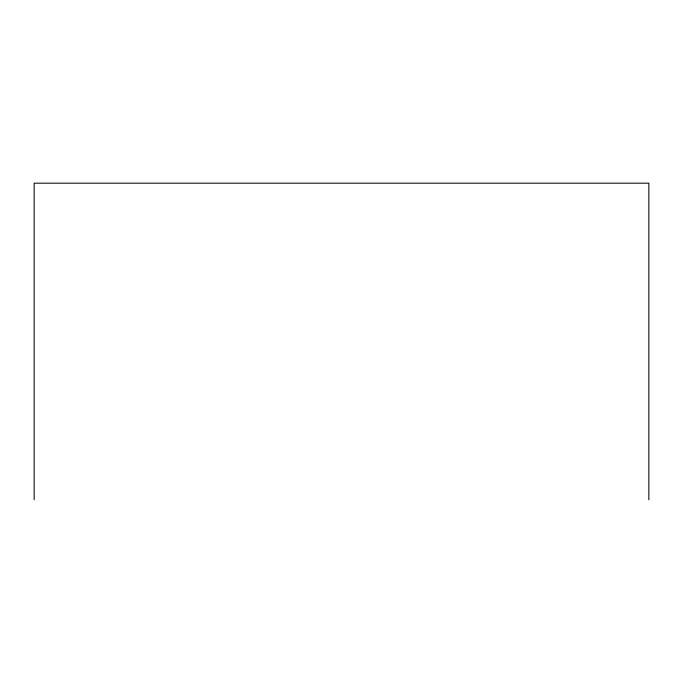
<?xml version="1.0" encoding="UTF-8"?>
<svg xmlns="http://www.w3.org/2000/svg" width="683" height="683" viewBox="0 0 683 683"><rect width="100%" height="100%" fill="white"/><g stroke="black" fill="none" stroke-linecap="round" stroke-linejoin="round"><path stroke-width="1.02" d="M648.85 499.819L648.85 183.181L34.15 183.181L34.15 499.819"/></g></svg>
